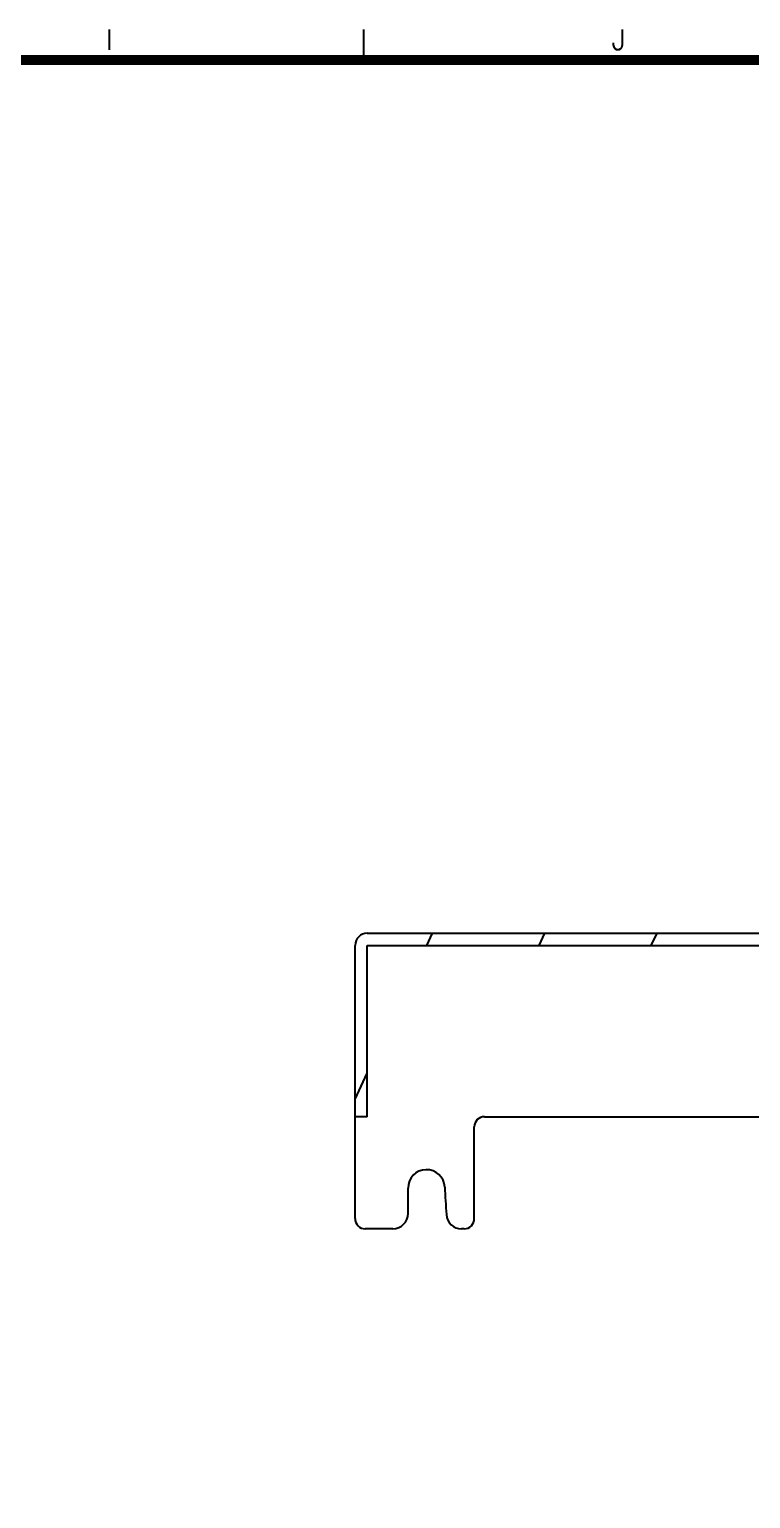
# Model space of a CAD drawing. Extents: x -425 to 6552, y -3049 to 3105.
# Drawn here: x 1021.9 to 1092.7, y -2156.7 to -2012.5 of the extents above; entities that cross this region are included whole.
import ezdxf
from ezdxf.enums import TextEntityAlignment as Align

# ---------------------------------------------------------------- set-up
doc = ezdxf.new("R2010")
doc.units = 0
doc.layers.get('0').update_dxf_attribs({"linetype": 'CONTINUOUS'})
doc.layers.add('PANEL_TOP250A-SPII_DXF_HAT', color=7, linetype='CONTINUOUS')
doc.layers.add('PANEL_TOP250DXF_CONTINUOUS', color=7, linetype='CONTINUOUS')
doc.styles.add('SIM', font='simplex')

msp = doc.modelspace()

# ---------------------------------------------------------------- hatches: boundary and pattern name
at = {"layer": 'PANEL_TOP250A-SPII_DXF_HAT', "linetype": 'CONTINUOUS'}
h = msp.add_hatch(dxfattribs=at)
h.set_pattern_fill('ANSI31', color=2, angle=200, style=0, pattern_type=2)
h.set_pattern_definition([(245, (1123.845, -2227.194), (9.0472, -4.2188), [])])
edge = h.paths.add_edge_path()
edge.add_line((1192.65, -2101.19), (1172.95, -2101.19))
edge.add_arc((1192.65, -2102.39), 1.2, 0, 90)
edge.add_line((1193.85, -2119.19), (1193.85, -2102.39))
edge.add_line((1193.85, -2119.19), (1192.65, -2119.19))
edge.add_line((1192.65, -2119.19), (1192.65, -2102.39))
edge.add_line((1192.65, -2102.39), (1172.95, -2102.39))
edge.add_line((1172.95, -2101.19), (1172.95, -2102.39))
edge = h.paths.add_edge_path()
edge.add_line((1097.75, -2101.19), (1055.05, -2101.19))
edge.add_line((1097.75, -2101.19), (1097.75, -2102.39))
edge.add_line((1097.75, -2102.39), (1055.05, -2102.39))
edge.add_line((1055.05, -2119.19), (1055.05, -2102.39))
edge.add_line((1055.05, -2119.19), (1053.85, -2119.19))
edge.add_line((1053.85, -2119.19), (1053.85, -2102.39))
edge.add_arc((1055.05, -2102.39), 1.2, 90, 180)

# ---------------------------------------------------------------- linework, layer by layer
msp.add_line((1054.72, -2015.53), (1054.72, -2012.53))
at = {"const_width": 1}
msp.add_lwpolyline([(1404.72, -2015.53), (604.72, -2015.53), (604.72, -2565.53), (1404.72, -2565.53)], close=True, dxfattribs=at)
at = {"layer": 'PANEL_TOP250DXF_CONTINUOUS', "color": 7, "linetype": 'CONTINUOUS'}
for p, q in [((1055.05, -2101.19), (1192.65, -2101.19)), ((1053.85, -2129.19), (1053.85, -2102.39)), ((1055.05, -2119.19), (1055.05, -2102.39)), ((1055.05, -2102.39), (1192.65, -2102.39)), ((1055.05, -2119.19), (1053.85, -2119.19)), ((1066.55, -2119.19), (1137.85, -2119.19)), ((1065.55, -2129.19), (1065.55, -2120.19)), ((1059.05, -2128.69), (1059.05, -2126.19)), ((1057.55, -2130.19), (1054.85, -2130.19)), ((1064.55, -2130.19), (1064.3, -2130.19))]:
    msp.add_line(p, q, dxfattribs=at)
for centre, radius, start, end in [((1055.05, -2102.39), 1.2, 90, 180), ((1066.55, -2120.19), 1, 90, 180), ((1060.85, -2126.19), 1.8, 2.8021, 180), ((1193.65, -2119.69), 131.16, 182.8021, 183.9803), ((1057.55, -2128.69), 1.5, 270, 0), ((1054.85, -2129.19), 1, 180, 270), ((1064.3, -2128.69), 1.5, 183.9803, 270), ((1064.55, -2129.19), 1, 270, 0)]:
    msp.add_arc(centre, radius, start, end, dxfattribs=at)

# ---------------------------------------------------------------- texts
at = {"style": 'SIM'}
for s, p in [('I', (1029.72, -2014.53)), ('J', (1079.72, -2014.53))]:
    msp.add_text(s, height=2, dxfattribs=at).set_placement(p, align=Align.CENTER)

doc.saveas('drawing.dxf')
